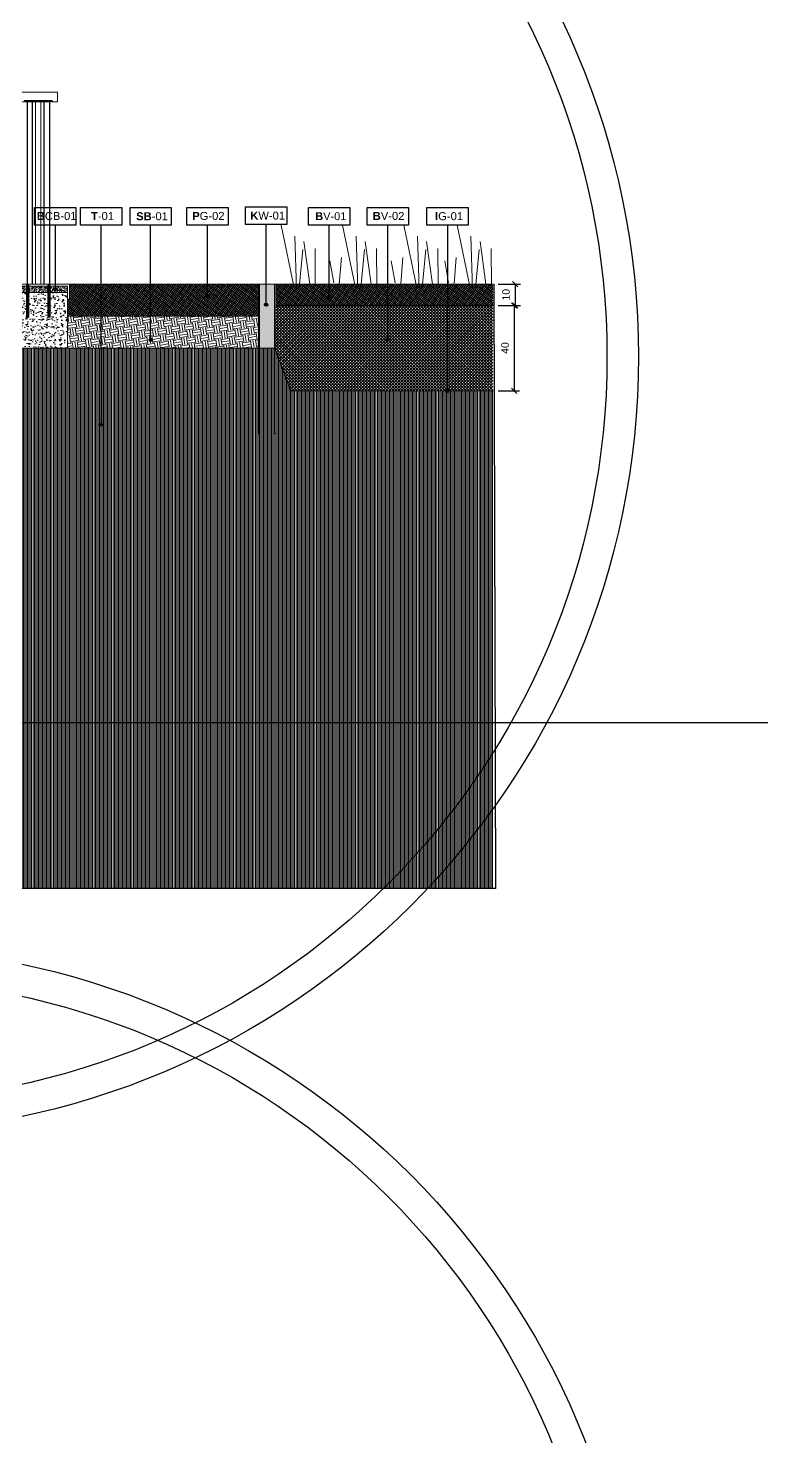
# Model space of a CAD drawing. Header units: metres. Extents: x -325 to 301, y -147 to 149.
# Drawn here: x 58.38 to 61.82, y 30.11 to 36.71 of the extents above; entities that cross this region are included whole.
import ezdxf

# ---------------------------------------------------------------- set-up
doc = ezdxf.new("R2010")
doc.units = ezdxf.units.M
doc.linetypes.add('ACAD_ISO03W100', pattern=[30, 12, -18])
doc.layers.get('Defpoints').update_dxf_attribs({"lineweight": 13})
doc.layers.add('-aux', color=50, linetype='Continuous', plot=False)
doc.layers.add('-AUX_MON', color=3, linetype='Continuous', plot=False)
doc.layers.add('0-TX-1_25', color=7, linetype='Continuous', true_color=0x3f4f7f)
doc.layers.add('3-TR-paviment fort', color=7, linetype='Continuous', true_color=0xd1d1d1)
for name, color, linetype in [('02-L-Geotextile', 32, 'Continuous'), ('1-SECCIÓ', 1, 'Continuous'), ('2-L-Perfil', 5, 'Continuous'), ('2-L-projeccio', 252, 'Continuous'), ('A-KEYPLAN_HATCH', 7, 'Continuous'), ('A_TEXT_2', 7, 'Continuous'), ('EIT_3 TR terra vegetal', 45, 'Continuous')]:
    doc.layers.add(name, color=color, linetype=linetype)
for name, color, linetype, lineweight, true_color in [('03-TR-Paviment_02_Sealed Gravel', 7, 'Continuous', 5, 0xd4be8c), ('03-TR-Paviment_04_Dry Meadow', 7, 'Continuous', 5, 0xd8dd88), ('3-TR tot_u', 7, 'Continuous', 5, 0x787878)]:
    doc.layers.add(name, color=color, linetype=linetype, lineweight=lineweight, true_color=true_color)
for name, color, linetype, lineweight in [('1-CM', 7, 'Continuous', 0), ('2-metall', 5, 'Continuous', 0), ('3-TR Seleccionat', 44, 'Continuous', 0), ('3-TR Tot-u', 37, 'Continuous', 0), ('3-TR-recebo', 252, 'Continuous', 0)]:
    doc.layers.add(name, color=color, linetype=linetype, lineweight=lineweight)
doc.styles.add('Arial_4', font='arial.ttf', dxfattribs={"height": 1.8})
doc.styles.get("Standard").update_dxf_attribs({"font": 'arial.ttf'})
doc.dimstyles.new('ISO-25', dxfattribs={"dimtxt": 0.1, "dimasz": 0.1, "dimexe": 0.1, "dimexo": 0.1, "dimgap": 0.1, "dimtad": 1, "dimdec": 0, "dimlfac": 100, "dimzin": 9, "dimtxsty": 'Standard', "dimblk": 'OBLIQUE', "dimcen": 0.1, "dimadec": 0, "dimazin": 0, "dimtfac": 1, "dimtdec": 0, "dimtmove": 0, "dimatfit": 3, "dimldrblk": 'OBLIQUE', "dimfxl": 1, "dimarcsym": 0})

# ---------------------------------------------------------------- blocks, each defined once
blk = doc.blocks.new('hatch keyplan 2')
at = {"layer": 'A-KEYPLAN_HATCH'}
blk.add_lwpolyline([(0, 0.00548), (0.01287, 0.00548), (0.01287, 0), (0, 0)], close=True, dxfattribs=at)
blk = doc.blocks.new('hatch keyplan')
at = {"layer": 'A-KEYPLAN_HATCH'}
blk.add_blockref('hatch keyplan 2', (1.43058, 0.85215), dxfattribs=at)
blk = doc.blocks.new('K01C')
at = {"layer": 'A-KEYPLAN_HATCH'}
blk.add_blockref('hatch keyplan', (-1.43058, -0.85215), dxfattribs=at)
at = {"layer": 'A_TEXT_2', "insert": (-0.0008, 0.00402), "char_height": 0.0025, "attachment_point": 1}
blk.add_mtext_dynamic_manual_height_columns('\\pi0.0023;{\\fArial|b1|i0|c0|p34;K}W-01', width=0.0145619, gutter_width=0.015, heights=[0], dxfattribs=at)
blk = doc.blocks.new('Railing')
at = {"layer": '2-L-Perfil', "true_color": 0xb3b3b3}
h = blk.add_hatch(color=253, dxfattribs=at)
h.dxf.hatch_style = 1
h.paths.add_polyline_path([(0.0075, -0.0093), (0.008, -0.009), (0.008, -0.005), (-0.003, -0.005), (-0.003, -0.0156), (-0.0025, -0.0165)])
h = blk.add_hatch(color=253, dxfattribs=at)
h.dxf.hatch_style = 1
h.paths.add_polyline_path([(0.0075, -0.0225), (0.0075, -0.0225), (0.008, -0.0222), (0.008, -0.0102), (0.0075, -0.0093), (-0.0025, -0.0165), (-0.003, -0.0168), (-0.003, -0.0285), (-0.0025, -0.0294)])
h = blk.add_hatch(color=253, dxfattribs=at)
h.dxf.hatch_style = 1
h.paths.add_polyline_path([(0.008, -0.0234), (0.0075, -0.0225), (-0.0025, -0.0294), (-0.0025, -0.0294), (-0.003, -0.0297), (-0.003, -0.0415), (-0.0025, -0.0423), (0.0075, -0.0357), (0.008, -0.0354)])
h = blk.add_hatch(color=253, dxfattribs=at)
h.dxf.hatch_style = 1
h.paths.add_polyline_path([(0.008, -0.0366), (0.0075, -0.0357), (-0.0025, -0.0423), (-0.003, -0.0426), (-0.003, -0.0544), (-0.0025, -0.0552), (0.0075, -0.049), (0.008, -0.0486)])
h = blk.add_hatch(color=253, dxfattribs=at)
h.dxf.hatch_style = 1
h.paths.add_polyline_path([(0.008, -0.0498), (0.0075, -0.049), (-0.0025, -0.0552), (-0.003, -0.0555), (-0.003, -0.0675), (-0.0025, -0.0683), (0.0075, -0.0622), (0.008, -0.0618)])
h = blk.add_hatch(color=253, dxfattribs=at)
h.dxf.hatch_style = 1
h.paths.add_polyline_path([(0.008, -0.063), (0.0075, -0.0622), (-0.0025, -0.0683), (-0.003, -0.0686), (-0.003, -0.0802), (-0.0025, -0.081), (0.0075, -0.0751), (0.008, -0.0749)])
h = blk.add_hatch(color=253, dxfattribs=at)
h.dxf.hatch_style = 1
h.paths.add_polyline_path([(0.1075, -0.0093), (0.108, -0.009), (0.108, -0.005), (0.097, -0.005), (0.097, -0.0156), (0.0975, -0.0165)])
h = blk.add_hatch(color=253, dxfattribs=at)
h.dxf.hatch_style = 1
h.paths.add_polyline_path([(0.1075, -0.0225), (0.1075, -0.0225), (0.108, -0.0222), (0.108, -0.0102), (0.1075, -0.0093), (0.0975, -0.0165), (0.097, -0.0168), (0.097, -0.0285), (0.0975, -0.0294)])
h = blk.add_hatch(color=253, dxfattribs=at)
h.dxf.hatch_style = 1
h.paths.add_polyline_path([(0.108, -0.0234), (0.1075, -0.0225), (0.0975, -0.0294), (0.0975, -0.0294), (0.097, -0.0297), (0.097, -0.0415), (0.0975, -0.0423), (0.1075, -0.0357), (0.108, -0.0354)])
h = blk.add_hatch(color=253, dxfattribs=at)
h.dxf.hatch_style = 1
h.paths.add_polyline_path([(0.108, -0.0366), (0.1075, -0.0357), (0.0975, -0.0423), (0.097, -0.0426), (0.097, -0.0544), (0.0975, -0.0552), (0.1075, -0.049), (0.108, -0.0486)])
h = blk.add_hatch(color=253, dxfattribs=at)
h.dxf.hatch_style = 1
h.paths.add_polyline_path([(0.108, -0.0498), (0.1075, -0.049), (0.0975, -0.0552), (0.097, -0.0555), (0.097, -0.0675), (0.0975, -0.0683), (0.1075, -0.0622), (0.108, -0.0618)])
h = blk.add_hatch(color=253, dxfattribs=at)
h.dxf.hatch_style = 1
h.paths.add_polyline_path([(0.108, -0.063), (0.1075, -0.0622), (0.0975, -0.0683), (0.097, -0.0686), (0.097, -0.0802), (0.0975, -0.081), (0.1075, -0.0751), (0.108, -0.0749)])
h = blk.add_hatch(color=253, dxfattribs=at)
h.dxf.hatch_style = 1
h.paths.add_polyline_path([(0.008, -0.0761), (0.0075, -0.0751), (-0.0025, -0.081), (-0.003, -0.0813), (-0.003, -0.0931), (-0.0025, -0.0939), (0.0075, -0.0886), (0.008, -0.0883)])
h = blk.add_hatch(color=253, dxfattribs=at)
h.dxf.hatch_style = 1
h.paths.add_polyline_path([(0.008, -0.0895), (0.0075, -0.0886), (-0.0025, -0.0939), (-0.003, -0.0942), (-0.003, -0.106), (-0.0025, -0.1068), (0.0075, -0.1018), (0.008, -0.1015), (0.008, -0.0955)])
h = blk.add_hatch(color=253, dxfattribs=at)
h.dxf.hatch_style = 1
h.paths.add_polyline_path([(0.008, -0.1027), (0.0075, -0.1018), (-0.0025, -0.1068), (-0.003, -0.1072), (-0.003, -0.1189), (-0.0025, -0.1198), (0.0075, -0.1149), (0.008, -0.1147)])
h = blk.add_hatch(color=253, dxfattribs=at)
h.dxf.hatch_style = 1
h.paths.add_polyline_path([(0.008, -0.1159), (0.0075, -0.1149), (-0.0025, -0.1198), (-0.003, -0.1201), (-0.003, -0.1318), (-0.0025, -0.1327), (0.0075, -0.1282), (0.008, -0.1279)])
h = blk.add_hatch(color=253, dxfattribs=at)
h.dxf.hatch_style = 1
h.paths.add_polyline_path([(0.008, -0.1351), (0.008, -0.1291), (0.0075, -0.1282), (-0.0025, -0.1327), (-0.003, -0.1331), (-0.003, -0.1448), (-0.0025, -0.1456), (0.0075, -0.1414), (0.008, -0.1411)])
h = blk.add_hatch(color=253, dxfattribs=at)
h.dxf.hatch_style = 1
h.paths.add_polyline_path([(0.108, -0.0761), (0.1075, -0.0751), (0.0975, -0.081), (0.097, -0.0813), (0.097, -0.0931), (0.0975, -0.0939), (0.1075, -0.0886), (0.108, -0.0883)])
h = blk.add_hatch(color=253, dxfattribs=at)
h.dxf.hatch_style = 1
h.paths.add_polyline_path([(0.108, -0.0895), (0.1075, -0.0886), (0.0975, -0.0939), (0.097, -0.0942), (0.097, -0.106), (0.0975, -0.1068), (0.1075, -0.1018), (0.108, -0.1015), (0.108, -0.0955)])
h = blk.add_hatch(color=253, dxfattribs=at)
h.dxf.hatch_style = 1
h.paths.add_polyline_path([(0.108, -0.1027), (0.1075, -0.1018), (0.0975, -0.1068), (0.097, -0.1072), (0.097, -0.1189), (0.0975, -0.1198), (0.1075, -0.1149), (0.108, -0.1147)])
h = blk.add_hatch(color=253, dxfattribs=at)
h.dxf.hatch_style = 1
h.paths.add_polyline_path([(0.108, -0.1159), (0.1075, -0.1149), (0.0975, -0.1198), (0.097, -0.1201), (0.097, -0.1318), (0.0975, -0.1327), (0.1075, -0.1282), (0.108, -0.1279)])
h = blk.add_hatch(color=253, dxfattribs=at)
h.dxf.hatch_style = 1
h.paths.add_polyline_path([(0.108, -0.1351), (0.108, -0.1291), (0.1075, -0.1282), (0.0975, -0.1327), (0.097, -0.1331), (0.097, -0.1448), (0.0975, -0.1456), (0.1075, -0.1414), (0.108, -0.1411)])
h = blk.add_hatch(color=253, dxfattribs=at)
h.dxf.hatch_style = 1
h.paths.add_polyline_path([(0.008, -0.1423), (0.0075, -0.1414), (-0.0025, -0.1456), (-0.003, -0.1458), (-0.003, -0.155), (0.008, -0.155)])
h = blk.add_hatch(color=253, dxfattribs=at)
h.dxf.hatch_style = 1
h.paths.add_polyline_path([(0.108, -0.1423), (0.1075, -0.1414), (0.0975, -0.1456), (0.097, -0.1458), (0.097, -0.155), (0.108, -0.155)])
at = {"layer": '1-CM', "ltscale": 0.01}
for p, q in [((0.04, 0.855), (0.04, 0)), ((0.065, 0), (0.065, 0.855))]:
    blk.add_line(p, q, dxfattribs=at)
blk.add_lwpolyline([(0.1175, 0.86), (0.1175, 0.855), (0.1425, 0.855), (0.1425, 0.8998), (-0.0375, 0.8998), (-0.0375, 0.855), (-0.0125, 0.855), (-0.0125, 0.86)], close=True, dxfattribs=at)
at = {"layer": '1-CM', "linetype": 'Continuous'}
blk.add_lwpolyline([(0.1125, 0.86), (-0.0075, 0.86), (-0.0075, 0.855), (0.1125, 0.855)], close=True, dxfattribs=at)
at = {"layer": '2-L-Perfil', "linetype": 'Continuous'}
blk.add_lwpolyline([(0.1125, 0.855), (-0.0075, 0.855), (-0.0075, 0.86), (0.1125, 0.86)], close=True, dxfattribs=at)
at = {"layer": '2-L-projeccio', "ltscale": 0.01}
for p, q in [((0, 0.855), (0, 0)), ((0.025, 0), (0.025, 0.855)), ((0.08, 0), (0.08, 0.855)), ((0.105, 0.855), (0.105, 0))]:
    blk.add_line(p, q, dxfattribs=at)
at = {"layer": '2-metall'}
for p, q in [((-0.0027, -0.0295), (0.0077, -0.0224)), ((-0.0025, -0.0165), (0.0075, -0.0093)), ((-0.0025, -0.0423), (0.0075, -0.0357)), ((-0.0025, -0.0552), (0.0075, -0.049)), ((-0.0025, -0.0683), (0.0075, -0.0622)), ((0.0973, -0.0295), (0.1077, -0.0224)), ((0.0975, -0.0165), (0.1075, -0.0093)), ((0.0975, -0.0423), (0.1075, -0.0357)), ((0.0975, -0.0552), (0.1075, -0.049)), ((0.0975, -0.0683), (0.1075, -0.0622)), ((-0.0025, -0.081), (0.0075, -0.0751)), ((-0.0025, -0.0939), (0.0075, -0.0886)), ((-0.0025, -0.1068), (0.0075, -0.1018)), ((-0.0025, -0.1198), (0.0075, -0.1149)), ((-0.0025, -0.1327), (0.0075, -0.1282)), ((0.0075, -0.1149), (0.008, -0.1159)), ((0.0975, -0.081), (0.1075, -0.0751)), ((0.0975, -0.0939), (0.1075, -0.0886)), ((0.0975, -0.1068), (0.1075, -0.1018)), ((0.0975, -0.1198), (0.1075, -0.1149)), ((0.0975, -0.1327), (0.1075, -0.1282)), ((0.1075, -0.1149), (0.108, -0.1159)), ((-0.0025, -0.1456), (0.0075, -0.1414)), ((0.0975, -0.1456), (0.1075, -0.1414))]:
    blk.add_line(p, q, dxfattribs=at)
for points in [[(0.0075, -0.1149), (0.008, -0.1147), (0.008, -0.1027), (0.0075, -0.1018), (0.008, -0.1015), (0.008, -0.0895), (0.0075, -0.0886), (0.008, -0.0883), (0.008, -0.0761), (0.0075, -0.0751), (0.008, -0.0749), (0.008, -0.063), (0.0075, -0.0622), (0.008, -0.0618), (0.008, -0.0498), (0.0075, -0.049), (0.008, -0.0486), (0.008, -0.0366), (0.0075, -0.0357), (0.008, -0.0354), (0.008, -0.0234), (0.008, -0.0234), (0.0075, -0.0225), (0.008, -0.0222), (0.008, -0.0102), (0.0075, -0.0093), (0.008, -0.009), (0.008, -0.005), (-0.003, -0.005), (-0.003, -0.0156), (-0.0025, -0.0165), (-0.003, -0.0168), (-0.003, -0.0285), (-0.0025, -0.0294), (-0.003, -0.0297), (-0.003, -0.0414), (-0.0025, -0.0423), (-0.003, -0.0426), (-0.003, -0.0543), (-0.0025, -0.0552), (-0.003, -0.0555), (-0.003, -0.0674), (-0.0025, -0.0683), (-0.003, -0.0686), (-0.003, -0.0802), (-0.0025, -0.081), (-0.003, -0.0813), (-0.003, -0.0931), (-0.0025, -0.0939), (-0.003, -0.0942), (-0.003, -0.106), (-0.0025, -0.1068), (-0.003, -0.1072), (-0.003, -0.1189), (-0.0025, -0.1198), (-0.003, -0.1201), (-0.003, -0.1318), (-0.0025, -0.1327), (-0.003, -0.1331), (-0.0031, -0.1448), (-0.0025, -0.1456), (-0.003, -0.1458), (-0.003, -0.155), (0.008, -0.155), (0.008, -0.1531), (0.008, -0.1531), (0.008, -0.1531), (0.008, -0.1423), (0.0075, -0.1414), (0.008, -0.1411), (0.008, -0.1291), (0.0075, -0.1282), (0.008, -0.1279), (0.008, -0.1159)], [(0.1075, -0.1149), (0.108, -0.1147), (0.108, -0.1027), (0.1075, -0.1018), (0.108, -0.1015), (0.108, -0.0895), (0.1075, -0.0886), (0.108, -0.0883), (0.108, -0.0761), (0.1075, -0.0751), (0.108, -0.0749), (0.108, -0.063), (0.1075, -0.0622), (0.108, -0.0618), (0.108, -0.0498), (0.1075, -0.049), (0.108, -0.0486), (0.108, -0.0366), (0.1075, -0.0357), (0.108, -0.0354), (0.108, -0.0234), (0.108, -0.0234), (0.1075, -0.0225), (0.108, -0.0222), (0.108, -0.0102), (0.1075, -0.0093), (0.108, -0.009), (0.108, -0.005), (0.097, -0.005), (0.097, -0.0156), (0.0975, -0.0165), (0.097, -0.0168), (0.097, -0.0285), (0.0975, -0.0294), (0.097, -0.0297), (0.097, -0.0414), (0.0975, -0.0423), (0.097, -0.0426), (0.097, -0.0543), (0.0975, -0.0552), (0.097, -0.0555), (0.097, -0.0674), (0.0975, -0.0683), (0.097, -0.0686), (0.097, -0.0802), (0.0975, -0.081), (0.097, -0.0813), (0.097, -0.0931), (0.0975, -0.0939), (0.097, -0.0942), (0.097, -0.106), (0.0975, -0.1068), (0.097, -0.1072), (0.097, -0.1189), (0.0975, -0.1198), (0.097, -0.1201), (0.097, -0.1318), (0.0975, -0.1327), (0.097, -0.1331), (0.0969, -0.1448), (0.0975, -0.1456), (0.097, -0.1458), (0.097, -0.155), (0.108, -0.155), (0.108, -0.1531), (0.108, -0.1531), (0.108, -0.1531), (0.108, -0.1423), (0.1075, -0.1414), (0.108, -0.1411), (0.108, -0.1291), (0.1075, -0.1282), (0.108, -0.1279), (0.108, -0.1159)]]:
    blk.add_lwpolyline(points, dxfattribs=at)
blk = doc.blocks.new('SB-01')
at = {"layer": 'A-KEYPLAN_HATCH'}
blk.add_blockref('hatch keyplan', (-1.43058, -0.85215), dxfattribs=at)
at = {"layer": 'A_TEXT_2', "insert": (-0.0008, 0.00403), "char_height": 0.0025, "attachment_point": 1}
blk.add_mtext_dynamic_manual_height_columns('\\pi0.00271;{\\fArial|b1|i0|c0|p34;SB}-01', width=0.0145619, gutter_width=0.015, heights=[0], dxfattribs=at)
blk = doc.blocks.new('T-01')
at = {"layer": 'A-KEYPLAN_HATCH'}
blk.add_blockref('hatch keyplan', (-1.43058, -0.85215), dxfattribs=at)
at = {"layer": 'A_TEXT_2', "insert": (-0.0008, 0.00408), "char_height": 0.0025, "attachment_point": 1}
blk.add_mtext_dynamic_manual_height_columns('\\pi0.00405;{\\fArial|b1|i0|c0|p34;T}-01', width=0.0145619, gutter_width=0.015, heights=[0], dxfattribs=at)
blk = doc.blocks.new('PG02')
at = {"layer": 'A-KEYPLAN_HATCH'}
blk.add_blockref('hatch keyplan', (-1.42958, -0.85215), dxfattribs=at)
at = {"layer": 'A_TEXT_2', "insert": (0.0002, 0.00412), "char_height": 0.0025, "attachment_point": 1}
blk.add_mtext_dynamic_manual_height_columns('\\pi0.00245,t0.01245;{\\fArial|b1|i0|c0|p34;P}G-02', width=0.0145619, gutter_width=0.015, heights=[0], dxfattribs=at)
blk = doc.blocks.new('POINT')
at = {"layer": '0-TX-1_25'}
h = blk.add_hatch(dxfattribs=at)
h.set_pattern_fill('ANGLE', color=256)
h.set_pattern_definition([(0, (-83.747, -12.726), (0, 6.985), [5.08, -1.905]), (90, (-83.747, -12.726), (-6.985, 4e-16), [5.08, -1.905])])
edge = h.paths.add_edge_path()
edge.add_arc((0, 0), 0.0075, 0, 360)
h = blk.add_hatch(color=256, dxfattribs=at)
h.dxf.hatch_style = 1
edge = h.paths.add_edge_path()
edge.add_arc((0, 0), 0.0075, 0, 360)
blk.add_circle((0, 0), 0.0075, dxfattribs=at)
blk = doc.blocks.new('B-V01')
at = {"layer": 'A-KEYPLAN_HATCH'}
blk.add_blockref('hatch keyplan', (-1.43058, -0.85215), dxfattribs=at)
at = {"layer": 'A_TEXT_2', "lineweight": 211, "insert": (-0.00079, 0.00402), "char_height": 0.0024588, "attachment_point": 1, "line_spacing_factor": 0.938532, "style": 'Arial_4'}
blk.add_mtext_dynamic_manual_height_columns('\\pi0.00285;{\\fArial|b1|i0|c0|p34;B}V-01', width=0.0145619, gutter_width=0.015, heights=[0], dxfattribs=at)
blk = doc.blocks.new('B-V02')
at = {"layer": 'A-KEYPLAN_HATCH'}
blk.add_blockref('hatch keyplan', (-1.43058, -0.85215), dxfattribs=at)
at = {"layer": 'A_TEXT_2', "insert": (-0.0008, 0.00412), "char_height": 0.0025, "attachment_point": 1}
blk.add_mtext_dynamic_manual_height_columns('\\pi0.00255;{\\fArial|b1|i0|c0|p34;B}V-02', width=0.0145619, gutter_width=0.015, heights=[0], dxfattribs=at)
blk = doc.blocks.new('B-CB01')
at = {"layer": 'A-KEYPLAN_HATCH'}
blk.add_blockref('hatch keyplan', (-1.43058, -0.85215), dxfattribs=at)
at = {"layer": 'A_TEXT_2', "insert": (-0.0008, 0.00411), "char_height": 0.0025, "attachment_point": 1}
blk.add_mtext_dynamic_manual_height_columns('\\pi0.00152;{\\fArial|b1|i0|c0|p34;B}CB-01', width=0.0145619, gutter_width=0.015, heights=[0], dxfattribs=at)
blk = doc.blocks.new('_Oblique')
at = {"color": 0, "lineweight": -2}
blk.add_line((-0.5, -0.5), (0.5, 0.5), dxfattribs=at)
blk = doc.blocks.new('*D500')
at = {"layer": '0-TX-1_25', "color": 0, "lineweight": -2, "transparency": 16777216}
for p, q in [((60.5825, 35.5124), (60.6863, 35.5124)), ((60.6613, 35.5124), (60.6613, 35.4124)), ((60.5869, 35.4124), (60.6863, 35.4124))]:
    blk.add_line(p, q, dxfattribs=at)
at = {"layer": 'Defpoints', "color": 0, "transparency": 16777216}
for p in [(60.5575, 35.5124), (60.5619, 35.4124), (60.6613, 35.4124)]:
    blk.add_point(p, dxfattribs=at)
at = {"layer": '0-TX-1_25', "color": 0, "lineweight": -2, "transparency": 16777216, "xscale": 0.025, "yscale": 0.025, "zscale": 0.025}
for p, rotation in [((60.6613, 35.5124), 90), ((60.6613, 35.4124), 270)]:
    blk.add_blockref('_Oblique', p, dxfattribs=dict(at, rotation=rotation))
at = {"layer": '0-TX-1_25', "color": 0, "transparency": 16777216, "insert": (60.6185, 35.4624), "char_height": 0.035, "attachment_point": 5, "rotation": 90}
blk.add_mtext('10', dxfattribs=at)
blk = doc.blocks.new('*D501')
at = {"layer": '0-TX-1_25', "color": 0, "lineweight": -2, "transparency": 16777216}
for p, q in [((60.5825, 35.4124), (60.6819, 35.4124)), ((60.6569, 35.4124), (60.6569, 35.0124)), ((60.5825, 35.0124), (60.6819, 35.0124))]:
    blk.add_line(p, q, dxfattribs=at)
at = {"layer": 'Defpoints', "color": 0, "transparency": 16777216}
for p in [(60.5575, 35.4124), (60.5575, 35.0124), (60.6569, 35.0124)]:
    blk.add_point(p, dxfattribs=at)
at = {"layer": '0-TX-1_25', "color": 0, "lineweight": -2, "transparency": 16777216, "xscale": 0.025, "yscale": 0.025, "zscale": 0.025}
for p, rotation in [((60.6569, 35.4124), 90), ((60.6569, 35.0124), 270)]:
    blk.add_blockref('_Oblique', p, dxfattribs=dict(at, rotation=rotation))
at = {"layer": '0-TX-1_25', "color": 0, "transparency": 16777216, "insert": (60.6141, 35.2124), "char_height": 0.035, "attachment_point": 5, "rotation": 90}
blk.add_mtext('40', dxfattribs=at)
blk = doc.blocks.new('*D1507')
at = {"layer": '0-TX-1_25', "color": 0, "lineweight": -2, "transparency": 16777216}
for p, q in [((125.0709, 30.3796), (124.9763, 30.3796)), ((125.0013, 30.3796), (125.0013, 30.2288)), ((124.9013, 30.2288), (125.0263, 30.2288))]:
    blk.add_line(p, q, dxfattribs=at)
at = {"layer": 'Defpoints', "color": 0, "transparency": 16777216}
for p in [(125.0959, 30.3796), (22.7213, 30.2288), (125.0013, 30.2288)]:
    blk.add_point(p, dxfattribs=at)
at = {"layer": '0-TX-1_25', "color": 0, "lineweight": -2, "transparency": 16777216, "xscale": 0.025, "yscale": 0.025, "zscale": 0.025}
for p, rotation in [((125.0013, 30.3796), 90), ((125.0013, 30.2288), 270)]:
    blk.add_blockref('_Oblique', p, dxfattribs=dict(at, rotation=rotation))
at = {"layer": '0-TX-1_25', "color": 0, "transparency": 16777216, "insert": (124.9584, 30.3042), "char_height": 0.035, "attachment_point": 5, "rotation": 90}
blk.add_mtext('15', dxfattribs=at)
blk = doc.blocks.new('*D1716')
at = {"layer": '0-TX-1_25', "color": 0, "lineweight": -2, "transparency": 16777216}
for p, q in [((22.7944, 30.8407), (22.6694, 30.8407)), ((22.6944, 30.8407), (22.6944, 30.7266)), ((22.7059, 30.7266), (22.6694, 30.7266))]:
    blk.add_line(p, q, dxfattribs=at)
at = {"layer": 'Defpoints', "color": 0, "transparency": 16777216}
for p in [(141.1864, 30.8407), (22.6944, 30.7266), (22.7309, 30.7266)]:
    blk.add_point(p, dxfattribs=at)
at = {"layer": '0-TX-1_25', "color": 0, "lineweight": -2, "transparency": 16777216, "xscale": 0.025, "yscale": 0.025, "zscale": 0.025}
for p, rotation in [((22.6944, 30.8407), 90), ((22.6944, 30.7266), 270)]:
    blk.add_blockref('_Oblique', p, dxfattribs=dict(at, rotation=rotation))
at = {"layer": '0-TX-1_25', "color": 0, "transparency": 16777216, "insert": (22.6518, 30.7837), "char_height": 0.035, "attachment_point": 5, "rotation": 90}
blk.add_mtext('11', dxfattribs=at)
blk = doc.blocks.new('IG01')
at = {"layer": 'A-KEYPLAN_HATCH', "xscale": 10, "yscale": 10, "zscale": 10}
blk.add_blockref('hatch keyplan', (-14.3058, -8.5215), dxfattribs=at)
at = {"layer": 'A_TEXT_2', "insert": (-0.008, 0.0405), "char_height": 0.025, "attachment_point": 1}
blk.add_mtext_dynamic_manual_height_columns('\\pi0.03354;{\\fArial|b1|i0|c0|p34;I}G-01', width=0.145619, gutter_width=0.15, heights=[0], dxfattribs=at)

msp = doc.modelspace()

# ---------------------------------------------------------------- hatches: boundary and pattern name
at = {"layer": '03-TR-Paviment_02_Sealed Gravel'}
h = msp.add_hatch(dxfattribs=at)
h.set_pattern_fill('_USER', color=256, scale=0.008, angle=234, style=0, double=1, pattern_type=0)
h.set_pattern_definition([(234, (5.5e-06, -2.26804), (0.006472136, -0.004702282), []), (324, (5.5e-06, -2.26804), (0.004702282, 0.006472136), [])])
h.paths.add_polyline_path([(58.5746, 35.5124), (59.4596, 35.5124), (59.4596, 35.3624), (58.5646, 35.3624), (58.5646, 35.4414), (58.5746, 35.4414)])
at = {"layer": '3-TR Seleccionat'}
h = msp.add_hatch(dxfattribs=at)
h.set_pattern_fill('ANSI31', color=256, scale=0.002, angle=45)
h.set_pattern_definition([(90, (1.3990014, -3.0809945), (-0.00635, 0), [])])
h.paths.add_polyline_path([(55.5546, 33.9014), (55.5546, 33.9012), (55.5546, 33.9014)], flags=17)
h.paths.add_polyline_path([(53.5575, 32.6789), (60.5612, 32.6789), (60.5584, 35.0118), (59.6106, 35.0118), (59.6098, 35.0124), (59.5346, 35.2124), (58.3059, 35.2124), (58.1969, 34.9225), (56.9145, 34.297), (55.4212, 33.5687), (55.3352, 33.5687), (53.5575, 33.5687)])
at = {"layer": '3-TR Tot-u'}
h = msp.add_hatch(dxfattribs=at)
h.set_pattern_fill('EARTH', color=256, scale=0.005, angle=-80.82476, style=0)
h.set_pattern_definition([(279.175244, (6e-06, -2.26804), (0.036406452, -0.026281081), [0.03175, -0.03175]), (279.175244, (0.01176, -2.26614), (0.036406452, -0.026281081), [0.03175, -0.03175]), (279.175244, (0.023513, -2.264243), (0.036406452, -0.026281081), [0.03175, -0.03175]), (9.175244, (0.028064, -2.267528), (0.026281081, 0.036406452), [0.03175, -0.03175]), (9.175244, (0.029963, -2.279282), (0.026281081, 0.036406452), [0.03175, -0.03175]), (9.175244, (0.03186, -2.291036), (0.026281081, 0.036406452), [0.03175, -0.03175])])
h.paths.add_polyline_path([(58.5646, 35.2124), (58.7645, 35.2124), (59.4596, 35.2124), (59.4596, 35.3624), (58.5646, 35.3624)])
at = {"layer": '3-TR tot_u'}
h = msp.add_hatch(dxfattribs=at)
h.set_pattern_fill('AR-CONC', color=256, scale=9e-05, angle=90.26641)
h.set_pattern_definition([(140.266414, (-25.083295, 12.649329), (0.0013582613, 0.0164031132), [0.0017145, -0.0188595]), (85.266414, (-25.083295, 12.649329), (-0.0171801815, -0.0032518273), [0.0013716, -0.0150876526]), (190.71786, (-25.083182, 12.650696), (-0.0158219194, 0.0131512858), [0.0014571008, -0.016028122]), (136.450614, (-25.087867, 12.649307), (0.003670327, 0.024414444), [0.00257175, -0.02828925]), (186.901972, (-25.08756, 12.651342), (-0.0223674596, 0.021262598), [0.002185652, -0.024042205]), (81.450565, (-25.087867, 12.649307), (-0.0223674596, 0.021262598), [0.002057397, -0.022631376]), (111.266414, (-25.086735, 12.651599), (0.0091403206, 0.0136879438), [0.0017145, -0.0188595]), (56.266414, (-25.086735, 12.651599), (-0.0166026007, 0.0054850432), [0.0013716, -0.0150876]), (161.71786, (-25.085973, 12.65274), (-0.0074622802, 0.019172987), [0.0014571008, -0.0160280944]), (127.766414, (-25.083295, 12.6493286), (-0.00761116375, 0.0002425866), [0, -0.01490472, 0, -0.0153162, 0, -0.01514475]), (97.766414, (-25.083295, 12.649329), (-0.009044117, 0.0059717809), [0, -0.00873252, 0, -0.01456182, 0, -0.00577215]), (57.766414, (-25.083271, 12.644231), (0.0004588393, 0.012205419), [0, -0.005715, 0, -0.0178308, 0, -0.0236601]), (47.766414, (-25.083261, 12.641945), (-0.0023503487, 0.0133208417), [0, -0.0074295, 0, -0.01184148, 0, -0.0168021])])
h.paths.add_polyline_path([(58.5646, 35.4719), (58.5646, 35.5024), (58.2658, 35.5025), (58.283, 35.4638), (58.3059, 35.4124), (58.3059, 35.4724)])
h = msp.add_hatch(dxfattribs=at)
h.set_pattern_fill('AR-CONC', color=256, scale=0.00025, angle=90.26571)
h.set_pattern_definition([(140.265705, (6e-06, -2.26804), (0.003773512, 0.045564157), [0.0047625, -0.0523875]), (85.265705, (6e-06, -2.26804), (-0.047722838, -0.009032263), [0.00381, -0.041910146]), (190.71715, (0.00032, -2.264243), (-0.043949324, 0.036531893), [0.004047502, -0.04452256]), (136.449905, (-0.012694, -2.2681), (0.010196192, 0.067817773), [0.00714375, -0.07858125]), (186.90126, (-0.011845, -2.26245), (-0.0621311, 0.05906354), [0.006071256, -0.0667839]), (81.44986, (-0.012694, -2.2681), (-0.0621311, 0.05906354), [0.00571499, -0.06286493]), (111.265705, (-0.00955, -2.261734), (0.02539025, 0.038021752), [0.0047625, -0.0523875]), (56.265705, (-0.00955, -2.261734), (-0.046118147, 0.015236802), [0.00381, -0.04191]), (161.71715, (-0.007433, -2.258565), (-0.020727897, 0.053258554), [0.004047502, -0.044522484]), (127.765705, (6e-06, -2.26804), (-0.0211421132, 0.0006741133), [0, -0.041402, 0, -0.042545, 0, -0.04206875]), (97.765705, (6e-06, -2.26804), (-0.025122342, 0.016588591), [0, -0.024257, 0, -0.0404495, 0, -0.01603375]), (57.765705, (7.1e-05, -2.2822), (0.001274973, 0.033903926), [0, -0.015875, 0, -0.04953, 0, -0.0657225]), (47.765705, (0.0001, -2.28855), (-0.006528289, 0.037002419), [0, -0.0206375, 0, -0.032893, 0, -0.0466725])])
h.paths.add_polyline_path([(58.3059, 35.4724), (58.5646, 35.4724), (58.5646, 35.2124), (58.3059, 35.2124)])
at = {"layer": '3-TR-paviment fort'}
msp.add_hatch(color=256, dxfattribs=at).paths.add_polyline_path([(59.5346, 35.5124), (59.4646, 35.5124), (59.4646, 35.2124), (59.5346, 35.2124)])
at = {"layer": '3-TR-recebo'}
h = msp.add_hatch(dxfattribs=at)
h.set_pattern_fill('_USER', color=256, scale=0.008, angle=234.17524, style=0, double=1, pattern_type=0)
h.set_pattern_definition([(234.17524, (62.719349, 35.698701), (0.006486488, -0.004682464), []), (324.17524, (62.719349, 35.698701), (0.004682464, 0.006486488), [])])
h.paths.add_polyline_path([(60.5575, 35.4124), (60.5575, 35.5124), (59.5396, 35.5124), (59.5396, 35.4124)])
at = {"layer": 'EIT_3 TR terra vegetal'}
h = msp.add_hatch(dxfattribs=at)
h.set_pattern_fill('_USER', color=256, scale=0.01, angle=45, style=0, double=1, pattern_type=0)
h.set_pattern_definition([(45, (7.847514, -17.507559), (-0.0070710678, 0.0070710678), []), (135, (7.847514, -17.507559), (-0.0070710678, -0.0070710678), [])])
h.paths.add_polyline_path([(60.5575, 35.4124), (59.5396, 35.4124), (59.5346, 35.2124), (59.6098, 35.0124), (60.5575, 35.0124)])

# ---------------------------------------------------------------- linework, layer by layer
at = {"layer": '-aux'}
for points in [[(12.2345, 33.4567), (142.2345, 33.4567)], [(60.5693, 32.6789), (53.5575, 32.6789)]]:
    msp.add_lwpolyline(points, dxfattribs=at)
at = {"layer": '-AUX_MON'}
for centre, radius in [((57.5983, 35.1726), 3.6403), ((57.5983, 35.1726), 3.4932), ((57.5983, 28.762), 3.6403), ((57.5983, 28.762), 3.4932)]:
    msp.add_circle(centre, radius, dxfattribs=at)
at = {"layer": '0-TX-1_25'}
for points in [[(58.5063, 35.7885), (58.5063, 35.4883)], [(58.7225, 34.8533), (58.7225, 35.7885)], [(58.954, 35.2506), (58.954, 35.7885)], [(59.2205, 35.4573), (59.2205, 35.7885)], [(59.4948, 35.4156), (59.4948, 35.7885)], [(59.7905, 35.4465), (59.7905, 35.7885)], [(60.0646, 35.2543), (60.0646, 35.7885)], [(60.3445, 35.7885), (60.3445, 35.0124)]]:
    msp.add_lwpolyline(points, dxfattribs=at)
at = {"layer": '02-L-Geotextile', "linetype": 'ACAD_ISO03W100', "ltscale": 0.002, "const_width": 0.005, "elevation": 0}
msp.add_lwpolyline([(59.5346, 35.2124), (59.6098, 35.0124), (60.5589, 35.0112)], dxfattribs=at)
at = {"layer": '03-TR-Paviment_04_Dry Meadow'}
for points in [[(59.5646, 35.7889), (59.6255, 35.494)], [(59.8523, 35.7889), (59.9131, 35.494)], [(60.1399, 35.7889), (60.2008, 35.494)], [(60.3901, 35.7889), (60.4509, 35.494)], [(59.6286, 35.7373), (59.6369, 35.4899)], [(59.9162, 35.7373), (59.9245, 35.4899)], [(60.2039, 35.7373), (60.2122, 35.4899)], [(60.454, 35.7373), (60.4623, 35.4899)], [(59.6676, 35.675), (59.6504, 35.4942)], [(59.6713, 35.7118), (59.699, 35.5114)], [(59.7239, 35.6792), (59.7253, 35.5062)], [(59.9553, 35.675), (59.938, 35.4942)], [(59.959, 35.7118), (59.9867, 35.5114)], [(60.0115, 35.6792), (60.0129, 35.5062)], [(60.2429, 35.675), (60.2256, 35.4942)], [(60.2466, 35.7118), (60.2743, 35.5114)], [(60.2991, 35.6792), (60.3005, 35.5062)], [(60.4931, 35.675), (60.4758, 35.4942)], [(60.4968, 35.7118), (60.5245, 35.5114)], [(60.5493, 35.6792), (60.5507, 35.5062)], [(59.7937, 35.6208), (59.8118, 35.5174)], [(59.848, 35.6362), (59.8376, 35.5138)], [(60.0813, 35.6208), (60.0994, 35.5174)], [(60.1357, 35.6362), (60.1252, 35.5138)], [(60.3315, 35.6208), (60.3496, 35.5174)], [(60.3858, 35.6362), (60.3754, 35.5138)]]:
    msp.add_lwpolyline(points, dxfattribs=at)
at = {"layer": '1-CM'}
msp.add_line((59.4646, 35.2124), (58.5646, 35.2124), dxfattribs=at)
for points in [[(58.5746, 35.4414), (58.5746, 35.5124), (58.2659, 35.5124), (58.2658, 35.5024), (58.5646, 35.5024), (58.5646, 35.4414)], [(58.3059, 35.4724), (58.5646, 35.4724), (58.5646, 35.2124), (58.3059, 35.2124), (58.3059, 35.4724)], [(58.5746, 35.5124), (59.4646, 35.5124)], [(59.4646, 35.5124), (59.4596, 35.5124), (59.4596, 34.8124), (59.4646, 34.8124), (59.4646, 35.5124), (59.4596, 35.5124)], [(59.5346, 35.5124), (59.4646, 35.5124)], [(59.4646, 35.5124), (59.4646, 35.2124), (59.5346, 35.2124), (59.5346, 35.5124)], [(59.5396, 35.5124), (59.5346, 35.5124), (59.5346, 34.8124), (59.5396, 34.8124), (59.5396, 35.5124), (59.5346, 35.5124)], [(59.5396, 35.5124), (60.5616, 35.5124)], [(58.5746, 35.4414), (58.5646, 35.4414)], [(60.5619, 35.4124), (59.5396, 35.4124)], [(58.5646, 35.3624), (59.4596, 35.3624)], [(58.5646, 35.2724), (58.5646, 35.2124)], [(59.5346, 35.2124), (59.6098, 35.0124)], [(60.5575, 35.0124), (59.6098, 35.0124)]]:
    msp.add_lwpolyline(points, dxfattribs=at)
msp.add_lwpolyline([(59.4646, 35.2124), (59.5346, 35.2124), (59.5346, 35.5124), (59.4646, 35.5124)], close=True, dxfattribs=at)
at = {"layer": '1-SECCIÓ'}
msp.add_line((60.5616, 35.5124), (60.5693, 32.6789), dxfattribs=at)

# ---------------------------------------------------------------- block references
at = {"color": 244, "true_color": 0x991b1e, "xscale": 14.99999999999007, "yscale": 14.99999999999007, "zscale": 14.99999999999007}
msp.add_blockref('K01C', (59.3982, 35.7915), dxfattribs=at)
at = {"layer": '0-TX-1_25', "xscale": 15, "yscale": 15, "zscale": 15}
for name, p in [('B-CB01', (58.4097, 35.7885)), ('T-01', (58.6259, 35.7885)), ('SB-01', (58.8575, 35.7885)), ('PG02', (59.109, 35.7885)), ('B-V01', (59.6939, 35.7885)), ('B-V02', (59.968, 35.7885))]:
    msp.add_blockref(name, p, dxfattribs=at)
at = {"layer": '0-TX-1_25'}
for p in [(58.5063, 35.4883), (59.2205, 35.4573), (59.4948, 35.4156), (59.7905, 35.4465), (60.0646, 35.2543), (58.954, 35.2506), (60.3445, 35.0115), (58.7225, 34.8533)]:
    msp.add_blockref('POINT', p, dxfattribs=at)
at = {"layer": '1-CM'}
msp.add_blockref('Railing', (58.3749, 35.5121), dxfattribs=at)
at = {"layer": '1-CM', "xscale": 1.5, "yscale": 1.5, "zscale": 1.5}
msp.add_blockref('IG01', (60.248, 35.7885), dxfattribs=at)

# ---------------------------------------------------------------- dimensions: what is measured, and where the dimension line sits
at = {"layer": '0-TX-1_25'}
for base, p1, p2, picture, middle in [((60.6613, 35.4124), (60.5575, 35.5124), (60.5619, 35.4124), '*D500', (60.6185, 35.4624)), ((60.6569, 35.0124), (60.5575, 35.4124), (60.5575, 35.0124), '*D501', (60.6141, 35.2124)), ((22.6944, 30.7266), (141.1864, 30.8407), (22.7309, 30.7266), '*D1716', (22.6518, 30.7837)), ((125.0013, 30.2288), (125.0959, 30.3796), (22.7213, 30.2288), '*D1507', (124.9584, 30.3042))]:
    dim = msp.add_linear_dim(base=base, p1=p1, p2=p2, angle=90, dimstyle='ISO-25', override={"dimtxt": 0.035, "dimasz": 0.025, "dimexe": 0.025, "dimexo": 0.025, "dimgap": 0.025, "dimblk1": 'Oblique', "dimblk2": 'Oblique', "dimsah": 1, "dimfxl": 0.1, "dimfxlon": 1, "dimarcsym": 1}, dxfattribs=at)
    dim.commit()
    dim.dimension.update_dxf_attribs({"geometry": picture, "text_midpoint": middle})

doc.saveas('drawing.dxf')
